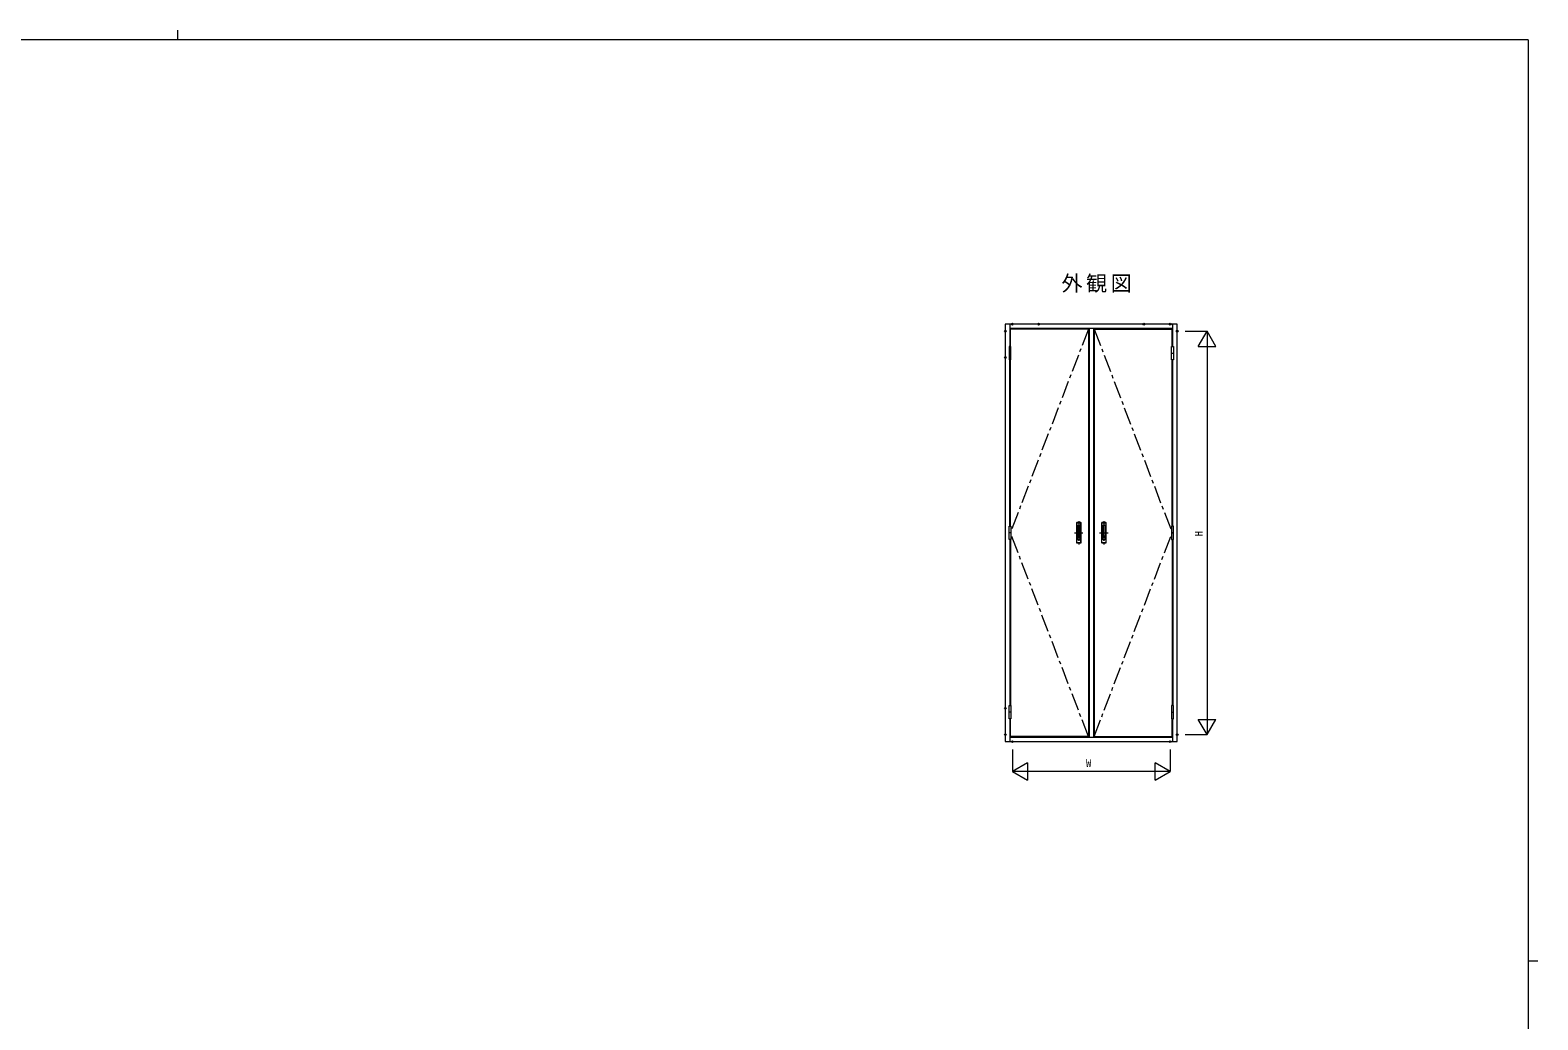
# Model space of a CAD drawing. Units: millimetres on the paper. Extents: x -420 to 373, y -297 to 267.
# Drawn here: x -74.7 to 355.1, y -14.9 to 267.2 of the extents above; entities that cross this region are included whole.
import ezdxf
from ezdxf.enums import TextEntityAlignment as Align

# ---------------------------------------------------------------- set-up
doc = ezdxf.new("R2010")
doc.units = ezdxf.units.MM
doc.header["$PDMODE"] = 32
doc.header["$PDSIZE"] = 0.5
doc.linetypes.add('CHAIN1', pattern=[8, 5, -1, 1, -1])
for name, color, linetype, lineweight in [('0-5_YSS_K', 7, 'Continuous', 9), ('0-7_YKK_D', 2, 'Continuous', 9), ('0-8_YKK_A1', 4, 'Continuous', 9), ('0-9_YKK_A2', 3, 'Continuous', 9)]:
    doc.layers.add(name, color=color, linetype=linetype, lineweight=lineweight)
doc.layers.add('0-6_YKK_13', color=3, linetype='Continuous')
doc.styles.add('ＭＳ ゴシック', font='')
doc.styles.get('ＭＳ ゴシック').set_extended_font_data('MS Gothic')

msp = doc.modelspace()

# ---------------------------------------------------------------- linework, layer by layer
at = {"layer": '0-5_YSS_K'}
for p, q in [((-32.686, 267.2), (-32.686, 264.4)), ((352.3, 264.4), (-417.7, 264.4)), ((352.3, 264.4), (352.3, -260.6)), ((352.3, 1.9), (355.1, 1.9))]:
    msp.add_line(p, q, dxfattribs=at)
at = {"layer": '0-7_YKK_D'}
for p, q in [((254.55, 181.4), (260.8, 181.4)), ((258.3, 177.07), (260.8, 181.4)), ((260.8, 181.4), (260.8, 66.4)), ((258.3, 70.73), (263.3, 70.73)), ((260.8, 66.4), (258.3, 70.73)), ((260.8, 66.4), (263.3, 70.73)), ((254.55, 66.4), (260.8, 66.4)), ((205.3, 62.15), (205.3, 55.9)), ((250.3, 62.15), (250.3, 55.9)), ((250.3, 55.9), (205.3, 55.9)), ((209.63, 58.4), (209.63, 53.4)), ((250.3, 55.9), (245.97, 58.4)), ((245.97, 53.4), (245.97, 58.4)), ((245.97, 53.4), (250.3, 55.9))]:
    msp.add_line(p, q, dxfattribs=at)
for points in [[(258.3, 177.07), (263.3, 177.07), (260.8, 181.4)], [(209.63, 58.4), (205.3, 55.9), (209.63, 53.4)]]:
    msp.add_lwpolyline(points, dxfattribs=at)
at = {"layer": '0-8_YKK_A1'}
for p, q in [((252.3, 183.4), (203.3, 183.4)), ((203.3, 183.4), (203.3, 64.4)), ((204.55, 183.4), (204.55, 177)), ((251.05, 182.15), (204.55, 182.15)), ((226.975, 182), (204.75, 182)), ((204.75, 177), (204.75, 182)), ((226.975, 182), (226.975, 65.9)), ((227.175, 182.15), (227.175, 65.65)), ((228.425, 182.15), (228.425, 65.65)), ((228.625, 182), (228.625, 65.9)), ((228.625, 182), (250.85, 182)), ((250.85, 177), (250.85, 182)), ((251.05, 177), (251.05, 183.4)), ((252.3, 64.4), (252.3, 183.4)), ((204.55, 125.85), (204.55, 173.2)), ((204.75, 125.85), (204.75, 173.2)), ((250.85, 125.85), (250.85, 173.2)), ((251.05, 125.85), (251.05, 173.2)), ((204.55, 122.05), (204.55, 74.7)), ((204.75, 122.05), (204.75, 74.7)), ((250.85, 122.05), (250.85, 74.7)), ((251.05, 122.05), (251.05, 74.7)), ((204.55, 70.9), (204.55, 64.4)), ((204.75, 65.9), (204.75, 70.9)), ((250.85, 65.9), (250.85, 70.9)), ((251.05, 64.4), (251.05, 70.9)), ((204.55, 65.65), (251.05, 65.65)), ((226.975, 65.9), (204.75, 65.9)), ((228.625, 65.9), (250.85, 65.9)), ((203.3, 64.4), (252.3, 64.4))]:
    msp.add_line(p, q, dxfattribs=at)
at = {"layer": '0-8_YKK_A1', "linetype": 'CHAIN1'}
for p, q in [((226.975, 182), (204.75, 123.95)), ((228.625, 182), (250.85, 123.95)), ((226.975, 65.9), (204.75, 123.95)), ((228.625, 65.9), (250.85, 123.95))]:
    msp.add_line(p, q, dxfattribs=at)
at = {"layer": '0-8_YKK_A1'}
for p in [(203.3, 181.4), (205.3, 183.4), (212.8, 183.4), (242.8, 183.4), (250.3, 183.4), (252.3, 181.4), (203.3, 66.4), (205.3, 64.4), (250.3, 64.4), (252.3, 66.4)]:
    msp.add_point(p, dxfattribs=at)
at = {"layer": '0-9_YKK_A2'}
for p, q in [((204.9, 177), (204.4, 177)), ((204.4, 177), (204.4, 173.2)), ((204.9, 173.2), (204.9, 177)), ((250.7, 177), (251.2, 177)), ((250.7, 173.2), (250.7, 177)), ((251.2, 177), (251.2, 173.2)), ((204.9, 175.1), (204.4, 175.1)), ((204.4, 173.2), (204.9, 173.2)), ((250.7, 175.1), (251.2, 175.1)), ((251.2, 173.2), (250.7, 173.2)), ((204.4, 125.85), (204.9, 125.85)), ((204.9, 125.85), (204.9, 122.05)), ((223.586, 126.725), (223.586, 121.175)), ((223.661, 121.2), (223.661, 126.7)), ((224.836, 126.825), (223.686, 126.825)), ((223.711, 126.75), (224.811, 126.75)), ((223.861, 126.1), (224.661, 126.1)), ((223.861, 126.1), (223.861, 123.1)), ((224.661, 126.1), (224.661, 123.1)), ((224.861, 121.2), (224.861, 126.7)), ((224.936, 121.175), (224.936, 126.725)), ((230.736, 126.725), (230.736, 121.175)), ((230.811, 121.2), (230.811, 126.7)), ((231.986, 126.825), (230.836, 126.825)), ((230.861, 126.75), (231.961, 126.75)), ((231.011, 126.1), (231.011, 123.1)), ((231.011, 126.1), (231.811, 126.1)), ((231.811, 126.1), (231.811, 123.1)), ((232.011, 121.2), (232.011, 126.7)), ((232.086, 121.175), (232.086, 126.725)), ((251.2, 125.85), (250.7, 125.85)), ((250.7, 125.85), (250.7, 122.05)), ((204.9, 123.95), (204.4, 123.95)), ((223.686, 121.075), (224.836, 121.075)), ((223.711, 121.15), (224.811, 121.15)), ((224.436, 122.55), (224.086, 122.55)), ((224.436, 122.5), (224.086, 122.5)), ((224.086, 122.05), (224.436, 122.05)), ((224.086, 122), (224.436, 122)), ((230.836, 121.075), (231.986, 121.075)), ((230.861, 121.15), (231.961, 121.15)), ((231.586, 122.55), (231.236, 122.55)), ((231.586, 122.5), (231.236, 122.5)), ((231.236, 122.05), (231.586, 122.05)), ((231.236, 122), (231.586, 122)), ((250.7, 123.95), (251.2, 123.95)), ((204.4, 70.9), (204.4, 74.7)), ((204.4, 74.7), (204.9, 74.7)), ((204.9, 74.7), (204.9, 70.9)), ((250.7, 74.7), (250.7, 70.9)), ((251.2, 74.7), (250.7, 74.7)), ((251.2, 70.9), (251.2, 74.7)), ((204.9, 72.8), (204.4, 72.8)), ((204.9, 70.9), (204.4, 70.9)), ((250.7, 72.8), (251.2, 72.8)), ((250.7, 70.9), (251.2, 70.9))]:
    msp.add_line(p, q, dxfattribs=at)
at = {"layer": '0-9_YKK_A2', "linetype": 'CHAIN1'}
for p, q in [((224.261, 127.268), (224.261, 120.631)), ((231.411, 127.268), (231.411, 120.631)), ((223.003, 123.95), (225.437, 123.95)), ((230.153, 123.95), (232.586, 123.95))]:
    msp.add_line(p, q, dxfattribs=at)
at = {"layer": '0-9_YKK_A2'}
for points in [[(204.9, 122.05), (204.4, 122.05), (204.4, 125.85)], [(250.7, 122.05), (251.2, 122.05), (251.2, 125.85)]]:
    msp.add_lwpolyline(points, dxfattribs=at)
for centre in [(224.261, 121.788), (231.411, 121.788)]:
    msp.add_circle(centre, 0.0875, dxfattribs=at)
for centre, radius, start, end in [((223.686, 126.725), 0.1, 90, 180), ((223.711, 126.7), 0.05, 90, 180), ((224.811, 126.7), 0.05, 0, 90), ((224.836, 126.725), 0.1, 0, 90), ((230.836, 126.725), 0.1, 90, 180), ((230.861, 126.7), 0.05, 90, 180), ((231.961, 126.7), 0.05, 0, 90), ((231.986, 126.725), 0.1, 0, 90), ((223.686, 121.175), 0.1, 180, 270), ((223.711, 121.2), 0.05, 180, 270), ((224.086, 122.275), 0.275, 90, 270), ((224.261, 123.1), 0.4, 180, 0), ((224.086, 122.275), 0.225, 90, 270), ((224.436, 122.275), 0.275, 270, 90), ((224.436, 122.275), 0.225, 270, 90), ((224.811, 121.2), 0.05, 270, 0), ((224.836, 121.175), 0.1, 270, 0), ((230.836, 121.175), 0.1, 180, 270), ((230.861, 121.2), 0.05, 180, 270), ((231.236, 122.275), 0.275, 90, 270), ((231.411, 123.1), 0.4, 180, 0), ((231.236, 122.275), 0.225, 90, 270), ((231.586, 122.275), 0.275, 270, 90), ((231.586, 122.275), 0.225, 270, 90), ((231.961, 121.2), 0.05, 270, 0), ((231.986, 121.175), 0.1, 270, 0)]:
    msp.add_arc(centre, radius, start, end, dxfattribs=at)
for p in [(203.3, 173.9), (203.3, 73.9)]:
    msp.add_point(p, dxfattribs=at)

# ---------------------------------------------------------------- texts
at = {"layer": '0-6_YKK_13', "insert": (219.3, 192.345), "char_height": 4.399, "attachment_point": 7, "style": 'ＭＳ ゴシック'}
msp.add_mtext('\\T1.17;外観図', dxfattribs=at)
at = {"layer": '0-7_YKK_D', "color": 7, "style": 'ＭＳ ゴシック'}
msp.add_text('H', height=2.199, rotation=90, dxfattribs=at).set_placement((260.2, 122.9), align=Align.BOTTOM_LEFT)
msp.add_text('W', height=2.199, dxfattribs=at).set_placement((226.3, 56.5), align=Align.BOTTOM_LEFT)

doc.saveas('drawing.dxf')
